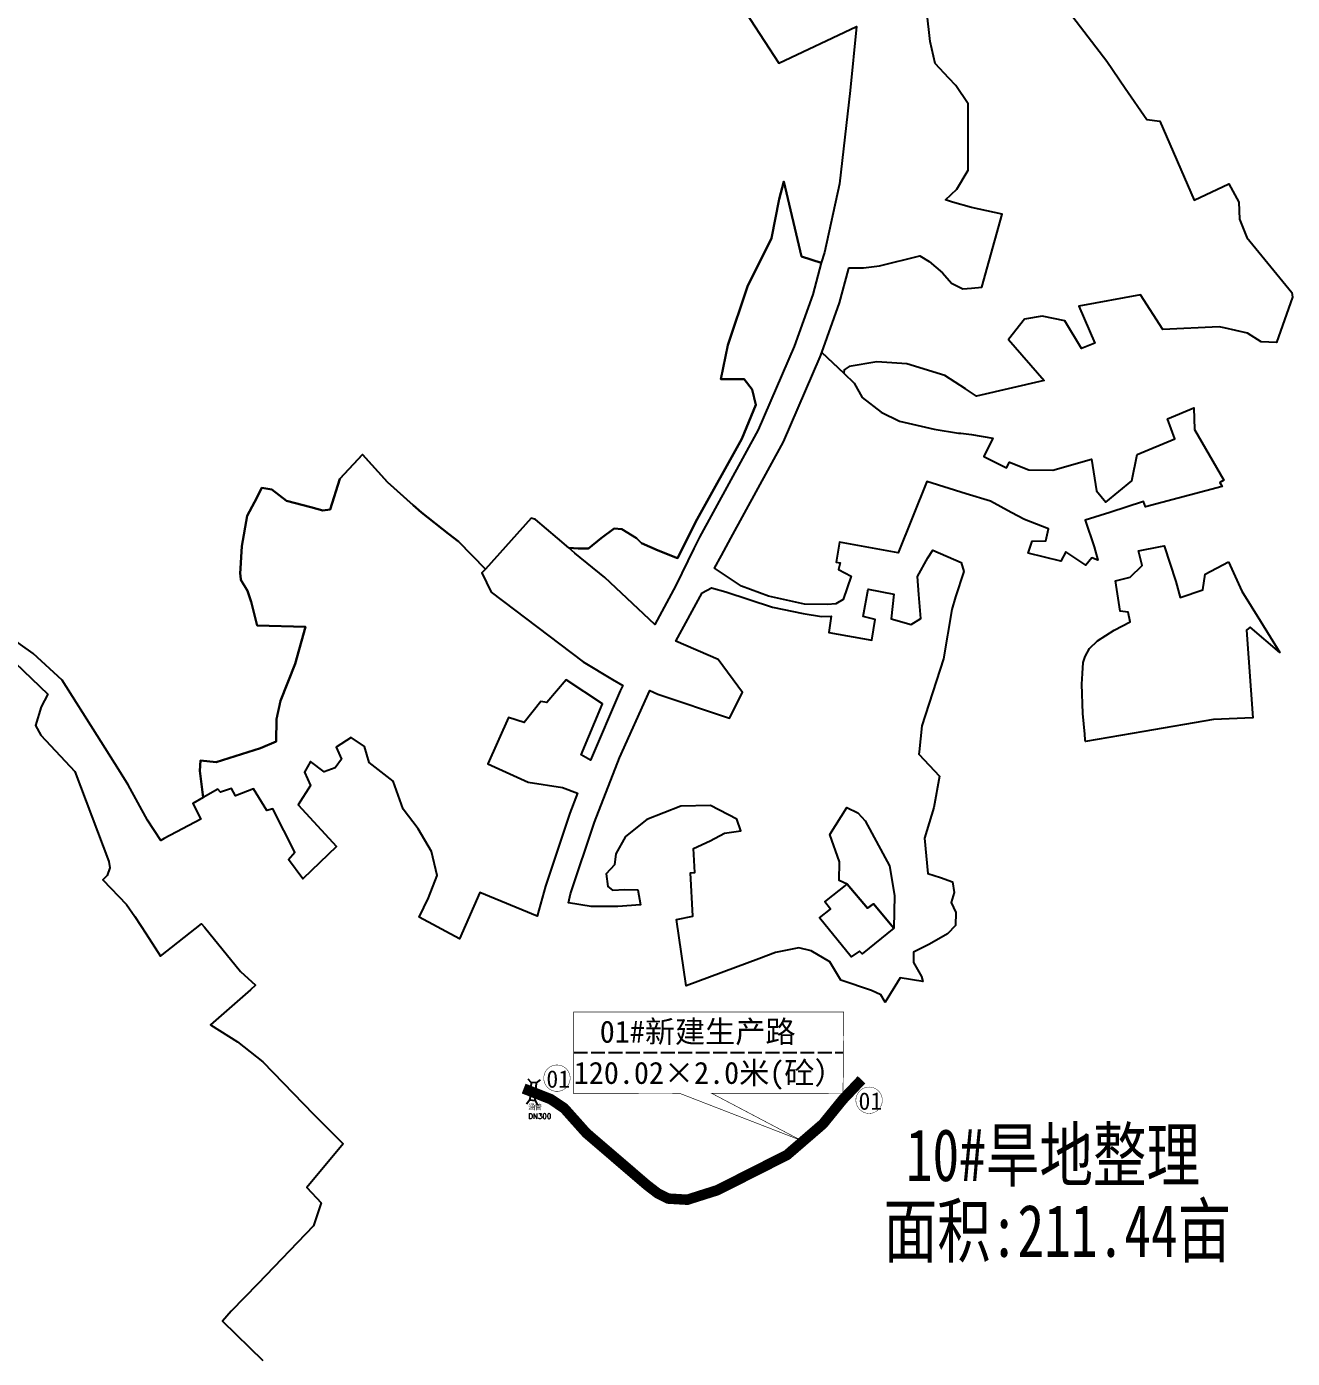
# Model space of a CAD drawing. Header units: millimetres. Extents: x 35444746 to 35449000, y 3482000 to 3488437.
# Drawn here: x 35445729.2 to 35446092, y 3483764.8 to 3484146.7 of the extents above; entities that cross this region are included whole.
import ezdxf
from ezdxf.enums import TextEntityAlignment as Align

# ---------------------------------------------------------------- set-up
doc = ezdxf.new("R2010")
doc.units = ezdxf.units.MM
doc.linetypes.add('X3', pattern=[5, 4, -1])
for name, color, linetype, true_color in [('0203.01旱地整理标注', 7, 'Continuous', 0xffffff), ('0203.02旱地整理', 9, 'Continuous', 0x808080), ('0204.02水田整理', 9, 'Continuous', 0x808080), ('0301.01生产道路工程标注', 6, 'X3', 0xff00ff), ('0301.02生产道路工程', 6, 'X3', 0xff00ff), ('0401.03涵管标注', 4, '732', 0x00ffff)]:
    doc.layers.add(name, color=color, linetype=linetype, true_color=true_color)
doc.styles.add('FS', font='rs.shx', dxfattribs={"bigfont": 'fs.shx'})
doc.styles.add('宋体', font='')
doc.styles.get('宋体').set_extended_font_data('SimSun')
doc.linetypes.add('732', pattern='A,9,-0.5,[162,AAA.SHX,S=1,R=0,X=0,Y=0],-0.5', length=10)

msp = doc.modelspace()

# ---------------------------------------------------------------- linework, layer by layer
at = {"layer": '0203.02旱地整理', "color": 41}
msp.add_lwpolyline([(35446026.833, 3484152.388), (35446038.829, 3484136.789), (35446044.108, 3484129.072), (35446050.276, 3484120.056), (35446054.058, 3484119.61), (35446063.859, 3484096.881), (35446073.838, 3484101.561), (35446076.648, 3484096.367), (35446076.9, 3484091.44), (35446078.974, 3484086.176), (35446091.874, 3484070.498), (35446092.007, 3484069.103), (35446087.466, 3484056.152), (35446083.054, 3484056.347), (35446079.12, 3484058.818), (35446072.497, 3484060.298), (35446071.037, 3484060.624), (35446054.908, 3484059.827), (35446048.487, 3484069.825), (35446030.835, 3484066.489), (35446035.4, 3484055.941), (35446031.555, 3484054.358), (35446026.763, 3484062.37), (35446020.296, 3484063.695), (35446015.198, 3484062.813), (35446010.638, 3484056.958), (35446020.839, 3484045.184), (35446001.469, 3484040.726), (35446000, 3484041.691), (35445998.316, 3484042.797), (35445992.378, 3484046.7), (35445981.523, 3484049.998), (35445972.911, 3484050.528), (35445964.955, 3484049.192), (35445963.515, 3484048.266), (35445963.419, 3484047.293), (35445957.114, 3484053.253), (35445962.198, 3484067.451), (35445964.778, 3484077.04), (35445964.88, 3484077.522), (35445969.067, 3484077.571), (35445973.697, 3484078.09), (35445985.194, 3484080.966), (35445987.854, 3484079.368), (35445991.731, 3484076.08), (35445994.288, 3484073.105), (35445997.543, 3484071.53), (35446000, 3484071.718), (35446002.991, 3484071.947), (35446008.832, 3484092.89), (35446000, 3484094.855), (35445994.566, 3484096.333), (35445992.572, 3484096.98), (35445995.84, 3484100.042), (35445999.042, 3484105.537), (35445999.106, 3484124.572), (35445995.535, 3484129.766), (35445993.507, 3484131.948), (35445989.657, 3484136.092), (35445988.14, 3484142.379), (35445985.548, 3484166.277)], dxfattribs=at)
msp.add_lwpolyline([(35446026.833, 3484152.388), (35446038.829, 3484136.789), (35446044.108, 3484129.072), (35446050.276, 3484120.056), (35446054.058, 3484119.61), (35446063.859, 3484096.881), (35446073.838, 3484101.561), (35446076.648, 3484096.367), (35446076.9, 3484091.44), (35446078.974, 3484086.176), (35446091.874, 3484070.498), (35446092.007, 3484069.103), (35446087.466, 3484056.152), (35446083.054, 3484056.347), (35446079.12, 3484058.818), (35446072.497, 3484060.298), (35446071.037, 3484060.624), (35446054.908, 3484059.827), (35446048.487, 3484069.825), (35446030.835, 3484066.489), (35446035.4, 3484055.941), (35446031.555, 3484054.358), (35446026.763, 3484062.37), (35446020.296, 3484063.695), (35446015.198, 3484062.813), (35446010.638, 3484056.958), (35446020.839, 3484045.184), (35446001.469, 3484040.726), (35446000, 3484041.691), (35445998.316, 3484042.797), (35445992.378, 3484046.7), (35445981.523, 3484049.998), (35445972.911, 3484050.528), (35445964.955, 3484049.192), (35445963.515, 3484048.266), (35445963.419, 3484047.293), (35445957.114, 3484053.253), (35445962.198, 3484067.451), (35445964.778, 3484077.04), (35445964.88, 3484077.522), (35445969.067, 3484077.571), (35445973.697, 3484078.09), (35445985.194, 3484080.966), (35445987.854, 3484079.368), (35445991.731, 3484076.08), (35445994.288, 3484073.105), (35445997.543, 3484071.53), (35446000, 3484071.718), (35446002.991, 3484071.947), (35446008.832, 3484092.89), (35446000, 3484094.855), (35445994.566, 3484096.333), (35445992.572, 3484096.98), (35445995.84, 3484100.042), (35445999.042, 3484105.537), (35445999.106, 3484124.572), (35445995.535, 3484129.766), (35445993.507, 3484131.948), (35445989.657, 3484136.092), (35445988.14, 3484142.379), (35445985.548, 3484166.277)], dxfattribs=at)
for points in [[(35445956.973, 3484078.911), (35445954.535, 3484069.85), (35445949.199, 3484054.948), (35445938.87, 3484031.112), (35445922.08, 3484000.284), (35445920.417, 3483997.032), (35445915.315, 3483986.443), (35445909.268, 3483975.224), (35445894.956, 3483988.767), (35445886.296, 3483995.682), (35445884.558, 3483997.21), (35445887.275, 3483997.041), (35445890.192, 3483997.041), (35445893.898, 3484000), (35445897.614, 3484002.739), (35445899.796, 3484002.638), (35445904.021, 3484000), (35445905.396, 3483998.533), (35445910.188, 3483996.44), (35445915.715, 3483994.295), (35445921.379, 3484005.459), (35445934.182, 3484028.496), (35445938.238, 3484038.231), (35445937.139, 3484042.664), (35445934.868, 3484045.58), (35445928.189, 3484045.58), (35445930.147, 3484055.377), (35445935.767, 3484072.133), (35445942.668, 3484086.055), (35445944.86, 3484097.227), (35445946.191, 3484102.304), (35445951.302, 3484080.805)], [(35445956.973, 3484078.911), (35445954.535, 3484069.85), (35445949.199, 3484054.948), (35445938.87, 3484031.112), (35445922.08, 3484000.284), (35445920.417, 3483997.032), (35445915.315, 3483986.443), (35445909.268, 3483975.224), (35445894.956, 3483988.767), (35445886.296, 3483995.682), (35445884.558, 3483997.21), (35445887.275, 3483997.041), (35445890.192, 3483997.041), (35445893.898, 3484000), (35445897.614, 3484002.739), (35445899.796, 3484002.638), (35445904.021, 3484000), (35445905.396, 3483998.533), (35445910.188, 3483996.44), (35445915.715, 3483994.295), (35445921.379, 3484005.459), (35445934.182, 3484028.496), (35445938.238, 3484038.231), (35445937.139, 3484042.664), (35445934.868, 3484045.58), (35445928.189, 3484045.58), (35445930.147, 3484055.377), (35445935.767, 3484072.133), (35445942.668, 3484086.055), (35445944.86, 3484097.227), (35445946.191, 3484102.304), (35445951.302, 3484080.805)], [(35445957.114, 3484053.253), (35445963.419, 3484047.293), (35445966.392, 3484044.482), (35445968.66, 3484040.37), (35445974.116, 3484036.171), (35445979.35, 3484033.597), (35445989.289, 3484031.236), (35445996.329, 3484030.144), (35445996.992, 3484030.076), (35446000, 3484029.772), (35446006.168, 3484028.641), (35446003.598, 3484023.408), (35446010.093, 3484020.217), (35446010.882, 3484021.823), (35446016.445, 3484019.611), (35446023.326, 3484019.556), (35446034.421, 3484022.637), (35446035.86, 3484013.546), (35446038.515, 3484010.382), (35446046.025, 3484016.492), (35446047.491, 3484024.018), (35446058.286, 3484028.494), (35446056.19, 3484034.208), (35446063.807, 3484037.366), (35446063.928, 3484031.163), (35446072.357, 3484016.6), (35446071.194, 3484015.994), (35446071.85, 3484014.788), (35446049.868, 3484008.977), (35446049.362, 3484010.545), (35446039.636, 3484007.409), (35446032.598, 3484005.14), (35446035.205, 3483997.51), (35446036.265, 3483993.713), (35446034.494, 3483994.371), (35446032.775, 3483992.253), (35446027.05, 3483996.058), (35446025.672, 3483993.386), (35446016.274, 3483995.67), (35446017.447, 3483999.137), (35446021.347, 3483999.229), (35446022.1, 3484002.7), (35446015.173, 3484005.394), (35446011.396, 3484007.409), (35446005.459, 3484010.576), (35445998.47, 3484012.766), (35445987.211, 3484016.294), (35445978.961, 3483995.854), (35445962.149, 3483998.871), (35445961.273, 3483993.133), (35445962.381, 3483992.93), (35445961.856, 3483991.07), (35445965.516, 3483989.136), (35445963.282, 3483982.456), (35445961.111, 3483981.231), (35445958.752, 3483980.979), (35445952.169, 3483981.119), (35445941.853, 3483983.407), (35445934.049, 3483986.228), (35445926.353, 3483991.443), (35445928.356, 3483995.034), (35445931.061, 3484000), (35445946.088, 3484027.591), (35445956.664, 3484051.998)], [(35445957.114, 3484053.253), (35445963.419, 3484047.293), (35445966.392, 3484044.482), (35445968.66, 3484040.37), (35445974.116, 3484036.171), (35445979.35, 3484033.597), (35445989.289, 3484031.236), (35445996.329, 3484030.144), (35445996.992, 3484030.076), (35446000, 3484029.772), (35446006.168, 3484028.641), (35446003.598, 3484023.408), (35446010.093, 3484020.217), (35446010.882, 3484021.823), (35446016.445, 3484019.611), (35446023.326, 3484019.556), (35446034.421, 3484022.637), (35446035.86, 3484013.546), (35446038.515, 3484010.382), (35446046.025, 3484016.492), (35446047.491, 3484024.018), (35446058.286, 3484028.494), (35446056.19, 3484034.208), (35446063.807, 3484037.366), (35446063.928, 3484031.163), (35446072.357, 3484016.6), (35446071.194, 3484015.994), (35446071.85, 3484014.788), (35446049.868, 3484008.977), (35446049.362, 3484010.545), (35446039.636, 3484007.409), (35446032.598, 3484005.14), (35446035.205, 3483997.51), (35446036.265, 3483993.713), (35446034.494, 3483994.371), (35446032.775, 3483992.253), (35446027.05, 3483996.058), (35446025.672, 3483993.386), (35446016.274, 3483995.67), (35446017.447, 3483999.137), (35446021.347, 3483999.229), (35446022.1, 3484002.7), (35446015.173, 3484005.394), (35446011.396, 3484007.409), (35446005.459, 3484010.576), (35445998.47, 3484012.766), (35445987.211, 3484016.294), (35445978.961, 3483995.854), (35445962.149, 3483998.871), (35445961.273, 3483993.133), (35445962.381, 3483992.93), (35445961.856, 3483991.07), (35445965.516, 3483989.136), (35445963.282, 3483982.456), (35445961.111, 3483981.231), (35445958.752, 3483980.979), (35445952.169, 3483981.119), (35445941.853, 3483983.407), (35445934.049, 3483986.228), (35445926.353, 3483991.443), (35445928.356, 3483995.034), (35445931.061, 3484000), (35445946.088, 3484027.591), (35445956.664, 3484051.998)], [(35445860.675, 3483991.091), (35445859.65, 3483990.098), (35445862.297, 3483984.537), (35445888.718, 3483964.512), (35445897.109, 3483959.526), (35445900.106, 3483957.747), (35445899.337, 3483956.26), (35445890.811, 3483936.395), (35445888.13, 3483937.863), (35445894.205, 3483952.519), (35445883.862, 3483959.39), (35445878.257, 3483952.873), (35445876.582, 3483953.14), (35445871.751, 3483947.195), (35445867.257, 3483948.566), (35445861.35, 3483935.327), (35445872.911, 3483930.036), (35445882.748, 3483928.5), (35445887.104, 3483926.855), (35445884.88, 3483921.132), (35445877.895, 3483900.273), (35445875.505, 3483891.628), (35445859.087, 3483898.418), (35445853.239, 3483885.127), (35445841.731, 3483891.37), (35445844.377, 3483896.872), (35445846.88, 3483903.251), (35445845.253, 3483910.13), (35445841.373, 3483916.634), (35445837.133, 3483922.284), (35445834.222, 3483930.373), (35445827.348, 3483935.662), (35445826.052, 3483940.28), (35445822.163, 3483942.871), (35445817.877, 3483940.111), (35445819.383, 3483936.599), (35445817.654, 3483934.203), (35445814.475, 3483933.032), (35445810.571, 3483935.986), (35445808.786, 3483932.921), (35445810.566, 3483929.109), (35445806.963, 3483923.537), (35445818.033, 3483911.568), (35445808.304, 3483902.317), (35445804.242, 3483907.846), (35445806.055, 3483909.953), (35445799.759, 3483922.378), (35445798.054, 3483921.949), (35445794.2, 3483928.144), (35445788.996, 3483926.13), (35445787.86, 3483928.254), (35445784.745, 3483927.192), (35445784.012, 3483928.034), (35445779.731, 3483925.622), (35445778.854, 3483933.302), (35445778.973, 3483936.248), (35445783.503, 3483935.822), (35445796.2, 3483939.801), (35445800.73, 3483941.682), (35445800.813, 3483948.163), (35445801.961, 3483953.385), (35445806.124, 3483963.98), (35445809.064, 3483974.576), (35445795.229, 3483974.942), (35445793.556, 3483981.748), (35445792.504, 3483984.88), (35445790.559, 3483988.062), (35445790.456, 3483989.318), (35445790.421, 3483989.74), (35445790.862, 3483997.756), (35445792.357, 3484006.457), (35445794.443, 3484010.381), (35445796.594, 3484014.49), (35445799.414, 3484013.935), (35445803.646, 3484010.686), (35445810.649, 3484008.873), (35445814.05, 3484007.993), (35445816.16, 3484008.269), (35445818.995, 3484016.978), (35445825.483, 3484023.992), (35445832.639, 3484016.105), (35445839.94, 3484009.521), (35445842.325, 3484007.369), (35445850.146, 3484001.276), (35445852.997, 3483999.054)], [(35445860.675, 3483991.091), (35445859.65, 3483990.098), (35445862.297, 3483984.537), (35445888.718, 3483964.512), (35445897.109, 3483959.526), (35445900.106, 3483957.747), (35445899.337, 3483956.26), (35445890.811, 3483936.395), (35445888.13, 3483937.863), (35445894.205, 3483952.519), (35445883.862, 3483959.39), (35445878.257, 3483952.873), (35445876.582, 3483953.14), (35445871.751, 3483947.195), (35445867.257, 3483948.566), (35445861.35, 3483935.327), (35445872.911, 3483930.036), (35445882.748, 3483928.5), (35445887.104, 3483926.855), (35445884.88, 3483921.132), (35445877.895, 3483900.273), (35445875.505, 3483891.628), (35445859.087, 3483898.418), (35445853.239, 3483885.127), (35445841.731, 3483891.37), (35445844.377, 3483896.872), (35445846.88, 3483903.251), (35445845.253, 3483910.13), (35445841.373, 3483916.634), (35445837.133, 3483922.284), (35445834.222, 3483930.373), (35445827.348, 3483935.662), (35445826.052, 3483940.28), (35445822.163, 3483942.871), (35445817.877, 3483940.111), (35445819.383, 3483936.599), (35445817.654, 3483934.203), (35445814.475, 3483933.032), (35445810.571, 3483935.986), (35445808.786, 3483932.921), (35445810.566, 3483929.109), (35445806.963, 3483923.537), (35445818.033, 3483911.568), (35445808.304, 3483902.317), (35445804.242, 3483907.846), (35445806.055, 3483909.953), (35445799.759, 3483922.378), (35445798.054, 3483921.949), (35445794.2, 3483928.144), (35445788.996, 3483926.13), (35445787.86, 3483928.254), (35445784.745, 3483927.192), (35445784.012, 3483928.034), (35445779.731, 3483925.622), (35445778.854, 3483933.302), (35445778.973, 3483936.248), (35445783.503, 3483935.822), (35445796.2, 3483939.801), (35445800.73, 3483941.682), (35445800.813, 3483948.163), (35445801.961, 3483953.385), (35445806.124, 3483963.98), (35445809.064, 3483974.576), (35445795.229, 3483974.942), (35445793.556, 3483981.748), (35445792.504, 3483984.88), (35445790.559, 3483988.062), (35445790.456, 3483989.318), (35445790.421, 3483989.74), (35445790.862, 3483997.756), (35445792.357, 3484006.457), (35445794.443, 3484010.381), (35445796.594, 3484014.49), (35445799.414, 3484013.935), (35445803.646, 3484010.686), (35445810.649, 3484008.873), (35445814.05, 3484007.993), (35445816.16, 3484008.269), (35445818.995, 3484016.978), (35445825.483, 3484023.992), (35445832.639, 3484016.105), (35445839.94, 3484009.521), (35445842.325, 3484007.369), (35445850.146, 3484001.276), (35445852.997, 3483999.054)], [(35445922.829, 3483984.339), (35445925.521, 3483985.738), (35445929.618, 3483984.66), (35445942.934, 3483980.219), (35445951.77, 3483978.377), (35445957.06, 3483977.506), (35445959.752, 3483977.615), (35445959.147, 3483972.97), (35445971.49, 3483970.744), (35445972.375, 3483976.705), (35445968.992, 3483977.549), (35445970.41, 3483985.342), (35445977.758, 3483983.909), (35445977.041, 3483976.849), (35445982.754, 3483975.292), (35445985.523, 3483976.936), (35445984.918, 3483983.856), (35445984.571, 3483989.046), (35445987.514, 3483994.409), (35445988.911, 3483996.547), (35445997.065, 3483993.073), (35445997.832, 3483990.502), (35445995.485, 3483983.149), (35445994.356, 3483979.55), (35445991.954, 3483965.446), (35445985.768, 3483946.196), (35445984.981, 3483938.723), (35445984.916, 3483938.101), (35445990.824, 3483931.726), (35445989.193, 3483922.781), (35445986.514, 3483914.011), (35445987.503, 3483903.838), (35445991.135, 3483902.691), (35445994.625, 3483901.495), (35445995.074, 3483898.406), (35445994.226, 3483895.566), (35445995.488, 3483892.719), (35445995.426, 3483888.952), (35445993.101, 3483886.567), (35445987.99, 3483883.624), (35445983.4, 3483881.33), (35445983.4, 3483878.325), (35445985.716, 3483874.36), (35445986.055, 3483872.914), (35445979.615, 3483873.969), (35445975.27, 3483866.962), (35445974.01, 3483869.068), (35445971.399, 3483870.28), (35445962.607, 3483873.299), (35445959.403, 3483878.539), (35445954.081, 3483881.68), (35445950.576, 3483882.514), (35445943.881, 3483881.189), (35445939.048, 3483879.388), (35445918.186, 3483871.615), (35445915.5, 3483890.674), (35445920.116, 3483891.615), (35445919.49, 3483904.019), (35445920.686, 3483904.147), (35445920.347, 3483911.026), (35445925.092, 3483913.266), (35445929.19, 3483915.471), (35445933.918, 3483916.101), (35445932.736, 3483919.408), (35445925.171, 3483923.346), (35445916.66, 3483923.188), (35445906.967, 3483919.33), (35445900.82, 3483914.447), (35445898.062, 3483909.485), (35445897.667, 3483906.335), (35445895.303, 3483903.736), (35445895.776, 3483900.114), (35445897.07, 3483899.093), (35445900.614, 3483899.298), (35445904.38, 3483899.196), (35445905.122, 3483894.843), (35445898.628, 3483894.367), (35445891.041, 3483894.367), (35445884.454, 3483895.464), (35445885.07, 3483898.082), (35445891.934, 3483918.58), (35445899.093, 3483937.004), (35445907.825, 3483956.347), (35445910.084, 3483955.269), (35445930.636, 3483948.356), (35445934.409, 3483955.733), (35445927.401, 3483965.261), (35445915.252, 3483970.462)], [(35445922.829, 3483984.339), (35445925.521, 3483985.738), (35445929.618, 3483984.66), (35445942.934, 3483980.219), (35445951.77, 3483978.377), (35445957.06, 3483977.506), (35445959.752, 3483977.615), (35445959.147, 3483972.97), (35445971.49, 3483970.744), (35445972.375, 3483976.705), (35445968.992, 3483977.549), (35445970.41, 3483985.342), (35445977.758, 3483983.909), (35445977.041, 3483976.849), (35445982.754, 3483975.292), (35445985.523, 3483976.936), (35445984.918, 3483983.856), (35445984.571, 3483989.046), (35445987.514, 3483994.409), (35445988.911, 3483996.547), (35445997.065, 3483993.073), (35445997.832, 3483990.502), (35445995.485, 3483983.149), (35445994.356, 3483979.55), (35445991.954, 3483965.446), (35445985.768, 3483946.196), (35445984.981, 3483938.723), (35445984.916, 3483938.101), (35445990.824, 3483931.726), (35445989.193, 3483922.781), (35445986.514, 3483914.011), (35445987.503, 3483903.838), (35445991.135, 3483902.691), (35445994.625, 3483901.495), (35445995.074, 3483898.406), (35445994.226, 3483895.566), (35445995.488, 3483892.719), (35445995.426, 3483888.952), (35445993.101, 3483886.567), (35445987.99, 3483883.624), (35445983.4, 3483881.33), (35445983.4, 3483878.325), (35445985.716, 3483874.36), (35445986.055, 3483872.914), (35445979.615, 3483873.969), (35445975.27, 3483866.962), (35445974.01, 3483869.068), (35445971.399, 3483870.28), (35445962.607, 3483873.299), (35445959.403, 3483878.539), (35445954.081, 3483881.68), (35445950.576, 3483882.514), (35445943.881, 3483881.189), (35445939.048, 3483879.388), (35445918.186, 3483871.615), (35445915.5, 3483890.674), (35445920.116, 3483891.615), (35445919.49, 3483904.019), (35445920.686, 3483904.147), (35445920.347, 3483911.026), (35445925.092, 3483913.266), (35445929.19, 3483915.471), (35445933.918, 3483916.101), (35445932.736, 3483919.408), (35445925.171, 3483923.346), (35445916.66, 3483923.188), (35445906.967, 3483919.33), (35445900.82, 3483914.447), (35445898.062, 3483909.485), (35445897.667, 3483906.335), (35445895.303, 3483903.736), (35445895.776, 3483900.114), (35445897.07, 3483899.093), (35445900.614, 3483899.298), (35445904.38, 3483899.196), (35445905.122, 3483894.843), (35445898.628, 3483894.367), (35445891.041, 3483894.367), (35445884.454, 3483895.464), (35445885.07, 3483898.082), (35445891.934, 3483918.58), (35445899.093, 3483937.004), (35445907.825, 3483956.347), (35445910.084, 3483955.269), (35445930.636, 3483948.356), (35445934.409, 3483955.733), (35445927.401, 3483965.261), (35445915.252, 3483970.462)], [(35446073.719, 3483993.211), (35446077.535, 3483984.802), (35446082.89, 3483976.233), (35446088.46, 3483967.223), (35446079.868, 3483974.487), (35446078.837, 3483973.664), (35446080.688, 3483948.493), (35446069.387, 3483948.039), (35446049.474, 3483944.585), (35446032.672, 3483941.724), (35446032.657, 3483942.207), (35446032.504, 3483943.832), (35446031.952, 3483949.717), (35446031.676, 3483958.138), (35446031.852, 3483961.214), (35446032.067, 3483964.368), (35446032.64, 3483966.103), (35446033.849, 3483968.417), (35446036.174, 3483970.604), (35446040.934, 3483973.598), (35446045.531, 3483976.048), (35446044.946, 3483978.783), (35446042.613, 3483979.087), (35446041.341, 3483987.748), (35446045.531, 3483988.865), (35446048.977, 3483992.214), (35446047.859, 3483996.401), (35446054.19, 3483997.616), (35446055.224, 3483997.839), (35446058.607, 3483987.548), (35446059.839, 3483982.958), (35446066.344, 3483985.221), (35446067.032, 3483989.71)], [(35446073.719, 3483993.211), (35446077.535, 3483984.802), (35446082.89, 3483976.233), (35446088.46, 3483967.223), (35446079.868, 3483974.487), (35446078.837, 3483973.664), (35446080.688, 3483948.493), (35446069.387, 3483948.039), (35446049.474, 3483944.585), (35446032.672, 3483941.724), (35446032.657, 3483942.207), (35446032.504, 3483943.832), (35446031.952, 3483949.717), (35446031.676, 3483958.138), (35446031.852, 3483961.214), (35446032.067, 3483964.368), (35446032.64, 3483966.103), (35446033.849, 3483968.417), (35446036.174, 3483970.604), (35446040.934, 3483973.598), (35446045.531, 3483976.048), (35446044.946, 3483978.783), (35446042.613, 3483979.087), (35446041.341, 3483987.748), (35446045.531, 3483988.865), (35446048.977, 3483992.214), (35446047.859, 3483996.401), (35446054.19, 3483997.616), (35446055.224, 3483997.839), (35446058.607, 3483987.548), (35446059.839, 3483982.958), (35446066.344, 3483985.221), (35446067.032, 3483989.71)], [(35445964.427, 3483900.843), (35445962.114, 3483901.835), (35445962.18, 3483907.165), (35445959.45, 3483915.093), (35445964.29, 3483922.807), (35445967.459, 3483921.278), (35445969.549, 3483918.975), (35445976.518, 3483906.079), (35445977.973, 3483897.521), (35445977.805, 3483888.229), (35445971.911, 3483895.159), (35445970.234, 3483893.881)], [(35445964.427, 3483900.843), (35445962.114, 3483901.835), (35445962.18, 3483907.165), (35445959.45, 3483915.093), (35445964.29, 3483922.807), (35445967.459, 3483921.278), (35445969.549, 3483918.975), (35445976.518, 3483906.079), (35445977.973, 3483897.521), (35445977.805, 3483888.229), (35445971.911, 3483895.159), (35445970.234, 3483893.881)], [(35445964.427, 3483900.843), (35445970.234, 3483893.881), (35445971.911, 3483895.159), (35445977.805, 3483888.229), (35445968.688, 3483880.837), (35445967.943, 3483881.558), (35445965.568, 3483879.953), (35445956.456, 3483891.193), (35445959.614, 3483893.612), (35445957.966, 3483895.761)], [(35445964.427, 3483900.843), (35445970.234, 3483893.881), (35445971.911, 3483895.159), (35445977.805, 3483888.229), (35445968.688, 3483880.837), (35445967.943, 3483881.558), (35445965.568, 3483879.953), (35445956.456, 3483891.193), (35445959.614, 3483893.612), (35445957.966, 3483895.761)]]:
    msp.add_lwpolyline(points, close=True, dxfattribs=at)
at = {"layer": '0204.02水田整理', "color": 51}
for points in [[(35445928.366, 3484161.55), (35445944.84, 3484136.227), (35445967.055, 3484146.684), (35445965.257, 3484128.402), (35445962.154, 3484101.631), (35445957.859, 3484081.924), (35445956.973, 3484078.911), (35445951.302, 3484080.805), (35445946.191, 3484102.304), (35445944.86, 3484097.227), (35445942.668, 3484086.055), (35445935.767, 3484072.133), (35445930.147, 3484055.377), (35445928.189, 3484045.58), (35445934.868, 3484045.58), (35445937.139, 3484042.664), (35445938.238, 3484038.231), (35445934.182, 3484028.496), (35445921.379, 3484005.459), (35445915.715, 3483994.295), (35445910.188, 3483996.44), (35445905.396, 3483998.533), (35445904.021, 3484000), (35445899.796, 3484002.638), (35445897.614, 3484002.739), (35445893.898, 3484000), (35445890.192, 3483997.041), (35445887.275, 3483997.041), (35445884.558, 3483997.21), (35445881.308, 3484000), (35445875.048, 3484005.36), (35445873.789, 3484005.786), (35445860.675, 3483991.091), (35445852.997, 3483999.054), (35445850.146, 3484001.276), (35445842.325, 3484007.369), (35445839.94, 3484009.521), (35445832.639, 3484016.105), (35445825.483, 3484023.992), (35445818.995, 3484016.978), (35445816.16, 3484008.269), (35445814.05, 3484007.993), (35445810.649, 3484008.873), (35445803.646, 3484010.686), (35445799.414, 3484013.935), (35445796.594, 3484014.49), (35445794.443, 3484010.381), (35445792.357, 3484006.457), (35445790.862, 3483997.756), (35445790.421, 3483989.74), (35445790.456, 3483989.318), (35445790.559, 3483988.062), (35445792.504, 3483984.88), (35445793.556, 3483981.748), (35445795.229, 3483974.942), (35445809.064, 3483974.576), (35445806.124, 3483963.98), (35445801.961, 3483953.385), (35445800.813, 3483948.163), (35445800.73, 3483941.682), (35445796.2, 3483939.801), (35445783.503, 3483935.822), (35445778.973, 3483936.248), (35445778.854, 3483933.302), (35445779.731, 3483925.622), (35445776.77, 3483923.954), (35445779.113, 3483919.412), (35445768.599, 3483913.875), (35445767.626, 3483913.363), (35445763.855, 3483919.198), (35445758.24, 3483929.268), (35445755.575, 3483933.55), (35445749.42, 3483943.442), (35445739.312, 3483959.313), (35445731.063, 3483966.97), (35445715.482, 3483977.908)], [(35445725.915, 3483964.224), (35445735.261, 3483955.33), (35445733.29, 3483951.682), (35445731.684, 3483946.291), (35445733.254, 3483943.575), (35445742.947, 3483933.111), (35445752.689, 3483907.307), (35445752.99, 3483905.482), (35445752.236, 3483903.272), (35445751.032, 3483902.059), (35445757.838, 3483894.987), (35445760.182, 3483891.532), (35445763.384, 3483886.604), (35445767.553, 3483880.186), (35445779.257, 3483889.478), (35445780.137, 3483888.46), (35445790.508, 3483875.798), (35445794.776, 3483871.826), (35445793.3, 3483870.521), (35445781.896, 3483860.439), (35445789.59, 3483855.577), (35445796.914, 3483849.906), (35445811.38, 3483834.836), (35445819.939, 3483826.337), (35445809.476, 3483813.816), (35445813.609, 3483809.466), (35445811.389, 3483802.812), (35445795.448, 3483786.245), (35445787.841, 3483778.34), (35445785.337, 3483775.475), (35445796.873, 3483764.272)]]:
    msp.add_lwpolyline(points, dxfattribs=at)
at = {"layer": '0301.01生产道路工程标注'}
msp.add_line((35445885.95886, 3483852.527816, 733.922366), (35445963.207326, 3483852.547843, 733.922366), dxfattribs=at)
at = {"layer": '0301.01生产道路工程标注', "const_width": 0.18, "elevation": 567.729678, "flags": 128}
msp.add_lwpolyline([(35445963.393315, 3483864.151755), (35445963.393315, 3483864.151755), (35445963.393315, 3483864.151755), (35445885.95886, 3483864.151755), (35445885.95886, 3483847.614023), (35445885.95886, 3483847.614023), (35445885.95886, 3483845.177482), (35445885.95886, 3483840.69638), (35445896.660842, 3483840.69638), (35445900.1205, 3483840.69638), (35445900.1205, 3483840.69638), (35445905.04091, 3483840.786305), (35445916.465834, 3483840.791524), (35445951.16386, 3483827.341257), (35445925.623734, 3483840.795707), (35445945.420977, 3483840.804751), (35445963.207326, 3483840.786183), (35445963.393315, 3483864.151755)], close=True, dxfattribs=at)
at = {"layer": '0301.01生产道路工程标注', "const_width": 0.12}
for points in [[(35445883.109523, 3483841.915373), (35445883.596844, 3483842.253963), (35445884.035289, 3483842.677694), (35445884.400085, 3483843.166269), (35445884.681784, 3483843.707034), (35445884.873089, 3483844.285984), (35445884.969048, 3483844.888125), (35445884.967174, 3483845.497861), (35445884.867515, 3483846.0994), (35445884.672654, 3483846.677164), (35445884.387635, 3483847.216187), (35445884.019843, 3483847.70251), (35445883.578802, 3483848.123537), (35445883.075934, 3483848.468365), (35445882.524264, 3483848.728061), (35445881.938079, 3483848.8959), (35445881.332563, 3483848.967534), (35445880.723397, 3483848.94111), (35445880.126359, 3483848.81731), (35445879.556911, 3483848.599343), (35445879.0298, 3483848.292852), (35445878.558682, 3483847.905775), (35445878.155755, 3483847.448138), (35445877.831456, 3483846.931794), (35445877.594184, 3483846.370115), (35445877.450084, 3483845.777648), (35445877.402889, 3483845.169738), (35445877.453821, 3483844.562129), (35445877.60156, 3483843.97056), (35445877.842281, 3483843.410351), (35445878.169748, 3483842.896009), (35445878.575481, 3483842.440858), (35445879.048971, 3483842.056685), (35445879.577955, 3483841.753441), (35445880.148732, 3483841.538977), (35445880.746521, 3483841.418851), (35445881.355838, 3483841.396172), (35445881.960902, 3483841.471529), (35445882.546044, 3483841.642968), (35445883.081368, 3483841.899002)], [(35445972.588421, 3483835.587539), (35445973.075742, 3483835.926129), (35445973.514187, 3483836.34986), (35445973.878983, 3483836.838435), (35445974.160682, 3483837.3792), (35445974.351987, 3483837.95815), (35445974.447946, 3483838.560291), (35445974.446072, 3483839.170027), (35445974.346413, 3483839.771566), (35445974.151552, 3483840.34933), (35445973.866533, 3483840.888353), (35445973.498741, 3483841.374676), (35445973.0577, 3483841.795704), (35445972.554832, 3483842.140531), (35445972.003162, 3483842.400227), (35445971.416977, 3483842.568066), (35445970.811461, 3483842.639701), (35445970.202295, 3483842.613276), (35445969.605257, 3483842.489476), (35445969.035809, 3483842.271509), (35445968.508698, 3483841.965018), (35445968.03758, 3483841.577941), (35445967.634653, 3483841.120304), (35445967.310354, 3483840.60396), (35445967.073082, 3483840.042281), (35445966.928982, 3483839.449814), (35445966.881787, 3483838.841904), (35445966.932719, 3483838.234295), (35445967.080458, 3483837.642726), (35445967.321179, 3483837.082517), (35445967.648646, 3483836.568175), (35445968.054379, 3483836.113024), (35445968.527869, 3483835.728851), (35445969.056853, 3483835.425607), (35445969.62763, 3483835.211143), (35445970.225419, 3483835.091017), (35445970.834736, 3483835.068338), (35445971.4398, 3483835.143695), (35445972.024942, 3483835.315134), (35445972.560266, 3483835.571168)]]:
    msp.add_lwpolyline(points, dxfattribs=at)
at = {"layer": '0301.02生产道路工程', "linetype": 'Continuous', "const_width": 3, "elevation": 567.729678, "flags": 128}
msp.add_lwpolyline([(35445968.507811, 3483844.727622), (35445963.161743, 3483839.086197), (35445957.442622, 3483832.048923), (35445947.156872, 3483823.172677), (35445927.201148, 3483813.067416), (35445918.551673, 3483810.325612), (35445913.127682, 3483810.648063), (35445910.085113, 3483812.152416), (35445907.02001, 3483814.500272), (35445889.611836, 3483829.444131), (35445883.26909, 3483836.553101), (35445879.358746, 3483839.172501), (35445871.648348, 3483842.202664), (35445871.648348, 3483842.202664)], dxfattribs=at)
at = {"layer": '0401.03涵管标注', "color": 4, "linetype": 'Continuous'}
for p, q in [((35445873.804515, 3483843.932451, 567.729678), (35445872.949238, 3483844.858931, 567.729678)), ((35445873.804515, 3483843.932451, 567.729678), (35445873.382972, 3483838.933366, 567.729678)), ((35445875.341194, 3483843.802872, 567.729678), (35445873.804515, 3483843.932451, 567.729678)), ((35445873.804515, 3483843.932451, 567.729678), (35445873.804515, 3483843.932451, 567.729678)), ((35445874.919651, 3483838.803787, 567.729678), (35445875.341194, 3483843.802872, 567.729678)), ((35445875.341194, 3483843.802872, 567.729678), (35445876.501118, 3483844.680651, 567.729678)), ((35445873.382972, 3483838.933366, 567.729678), (35445872.455972, 3483837.747165, 567.729678)), ((35445873.382972, 3483838.933366, 567.729678), (35445874.919651, 3483838.803787, 567.729678)), ((35445874.919651, 3483838.803787, 567.729678), (35445875.653525, 3483837.422612, 567.729678))]:
    msp.add_line(p, q, dxfattribs=at)

# ---------------------------------------------------------------- texts
at = {"layer": '0203.01旱地整理标注', "color": 41, "style": '宋体', "width": 0.75}
for s, p in [('10#旱地整理', (35446023.364907, 3483823.454846, -2182.379232)), ('面积:211.44亩', (35446024.660719, 3483801.776779, -2182.379232))]:
    msp.add_text(s, height=15, dxfattribs=at).set_placement(p, align=Align.MIDDLE)
at = {"layer": '0301.01生产道路工程标注', "color": 0, "style": '宋体'}
for s, height, p in [('01#新建生产路', 6.3354219, (35445893.460147, 3483855.348896, 965.15196)), ('120.02×2.0米(砼）', 6.33542188, (35445886.008481, 3483843.543881, 965.15196))]:
    msp.add_text(s, height=height, dxfattribs=at).set_placement(p)
at = {"layer": '0301.01生产道路工程标注', "char_height": 5, "width": 0.4, "attachment_point": 1, "style": '宋体'}
for insert in [(35445878.155755, 3483847.448138), (35445967.634653, 3483841.120304)]:
    msp.add_mtext('01', dxfattribs=dict(at, insert=insert))
at = {"layer": '0401.03涵管标注', "color": 0, "linetype": 'Continuous', "insert": (35445872.954528, 3483837.522861), "char_height": 1.5, "width": 8, "attachment_point": 1, "style": 'FS'}
msp.add_mtext('涵管DN300', dxfattribs=at)

doc.saveas('drawing.dxf')
